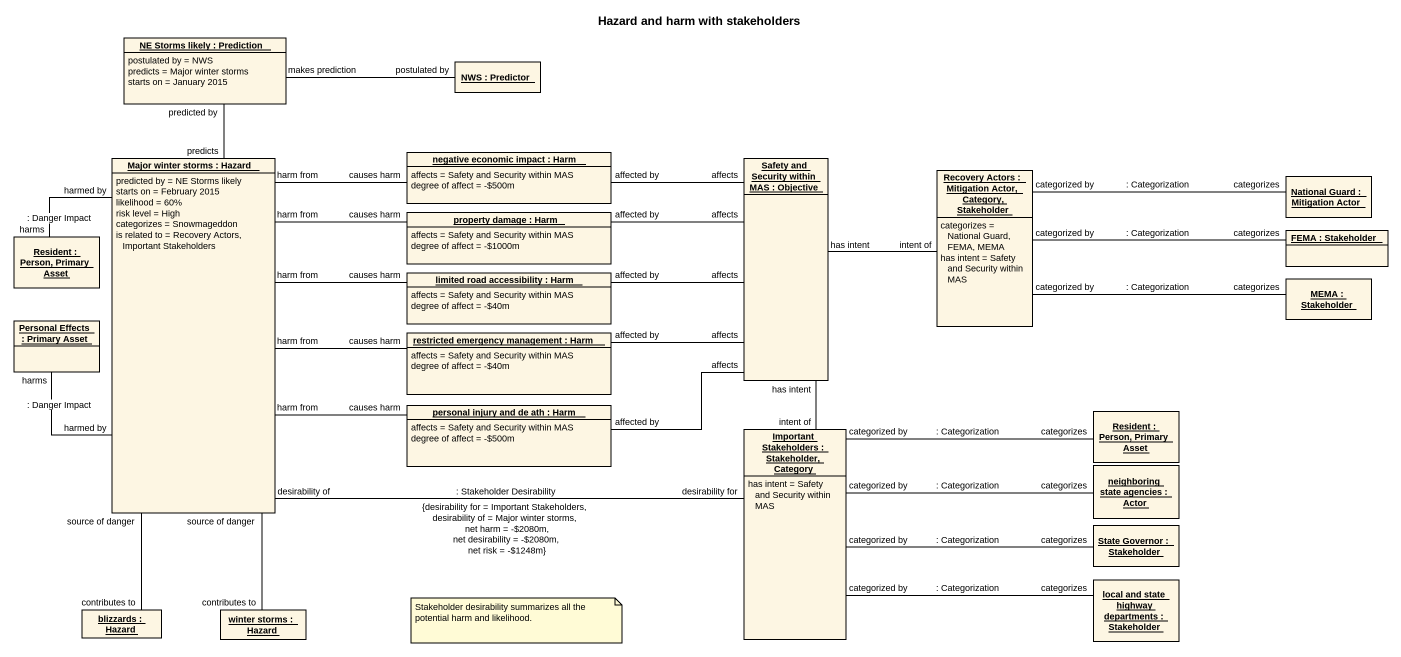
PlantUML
@startuml
title Hazard and harm with stakeholders
hide circle
hide empty members
object "NE Storms likely : Prediction" as NE_Storms_likely {
  postulated by = NWS
  predicts = Major winter storms
  starts on = January 2015
}
object "NWS : Predictor" as NWS
object "Major winter storms : Hazard" as Major_winter_storms {
  predicted by = NE Storms likely
  starts on = February 2015
  likelihood = 60%
  risk level = High
  categorizes = Snowmageddon
  is related to = Recovery Actors, Important Stakeholders
}
object "negative economic impact : Harm" as negative_economic_impact {
  affects = Safety and Security within MAS
  degree of affect = -~$500m
}
object "Safety and Security within MAS : Objective" as Safety_and_Security_within
object "Recovery Actors : Mitigation Actor, Category, Stakeholder" as Recovery_Actors {
  categorizes = National Guard, FEMA, MEMA
  has intent = Safety and Security within MAS
}
object "National Guard : Mitigation Actor" as National_Guard
object "Resident : Person, Primary Asset" as Resident
object "property damage : Harm" as property_damage {
  affects = Safety and Security within MAS
  degree of affect = -~$1000m
}
object "FEMA : Stakeholder" as FEMA
object "limited road accessibility : Harm" as limited_road_accessibility {
  affects = Safety and Security within MAS
  degree of affect = -~$40m
}
object "MEMA : Stakeholder" as MEMA
object "Personal Effects : Primary Asset" as Personal_Effects
object "restricted emergency management : Harm" as restricted_emergency {
  affects = Safety and Security within MAS
  degree of affect = -~$40m
}
object "personal injury and de ath : Harm" as personal_injury_and_de_ath {
  affects = Safety and Security within MAS
  degree of affect = -~$500m
}
object "Important Stakeholders : Stakeholder, Category" as Important_Stakeholders {
  has intent = Safety and Security within MAS
}
object "Resident : Person, Primary Asset" as Resident_2
object "neighboring state agencies : Actor" as neighboring_state_agencies
object "State Governor : Stakeholder" as State_Governor
object "local and state highway departments : Stakeholder" as local_and_state_highway
object "blizzards : Hazard" as blizzards
object "winter storms : Hazard" as winter_storms
NE_Storms_likely -right- NWS : makes prediction\npostulated by
NE_Storms_likely -- Major_winter_storms : predicted by\npredicts
Major_winter_storms -right- negative_economic_impact : harm from\ncauses harm
Major_winter_storms -left- Resident : harmed by\n: Danger Impact\nharms
Major_winter_storms -right- property_damage : harm from\ncauses harm
Major_winter_storms -right- limited_road_accessibility : harm from\ncauses harm
Major_winter_storms -left- Personal_Effects : harms\n: Danger Impact\nharmed by
Major_winter_storms -right- restricted_emergency : harm from\ncauses harm
Major_winter_storms -right- personal_injury_and_de_ath : harm from\ncauses harm
negative_economic_impact -right- Safety_and_Security_within : affected by\naffects
Recovery_Actors -left- Safety_and_Security_within : intent of\nhas intent
Recovery_Actors -right- National_Guard : : Categorization\ncategorized by\ncategorizes
Recovery_Actors -right- FEMA : : Categorization\ncategorized by\ncategorizes
Recovery_Actors -right- MEMA : : Categorization\ncategorized by\ncategorizes
property_damage -right- Safety_and_Security_within : affected by\naffects
limited_road_accessibility -right- Safety_and_Security_within : affected by\naffects
restricted_emergency -right- Safety_and_Security_within : affected by\naffects
personal_injury_and_de_ath -up- Safety_and_Security_within : affects\naffected by
Important_Stakeholders -left- Major_winter_storms : : Stakeholder Desirability\ndesirability for\ndesirability of\n{desirability for = Important Stakeholders, desirability of = Major winter storms, net harm = -~$2080m, net desirability = -~$2080m, net risk = -~$1248m}
Important_Stakeholders -up- Safety_and_Security_within : has intent\nintent of
Important_Stakeholders -right- Resident_2 : : Categorization\ncategorized by\ncategorizes
Important_Stakeholders -right- neighboring_state_agencies : : Categorization\ncategorized by\ncategorizes
Important_Stakeholders -right- State_Governor : : Categorization\ncategorized by\ncategorizes
Important_Stakeholders -right- local_and_state_highway : : Categorization\ncategorized by\ncategorizes
blizzards -up- Major_winter_storms : source of danger\ncontributes to
winter_storms -up- Major_winter_storms : source of danger\ncontributes to
note as N1
  Stakeholder desirability summarizes all the potential harm and likelihood.
end note
@enduml
